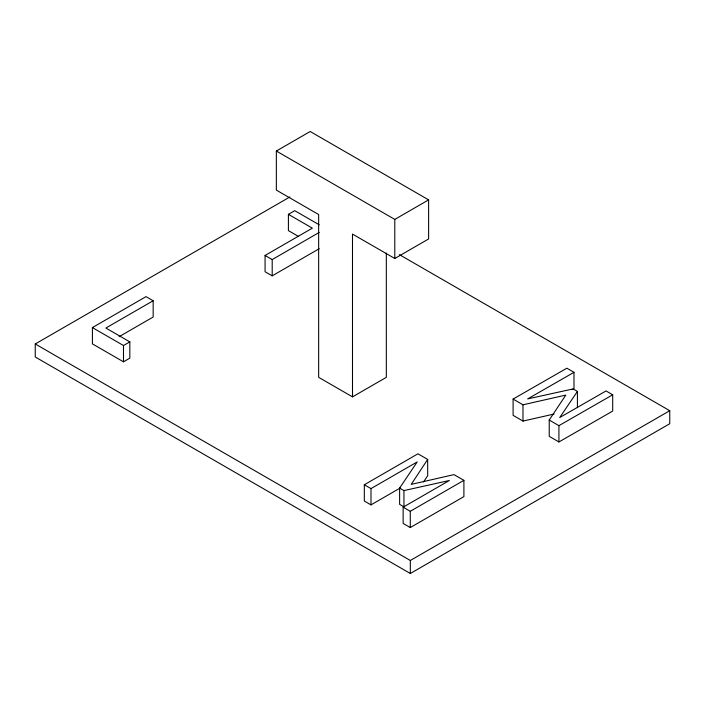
<?xml version="1.0" encoding="UTF-8"?>
<svg xmlns="http://www.w3.org/2000/svg" width="705" height="705" viewBox="0 0 705 705"><rect width="100%" height="100%" fill="white"/><g stroke="black" fill="none" stroke-linecap="round" stroke-linejoin="round"><path stroke-width="1.06" d="M352.5 396.871L352.491 234.069L394.791 258.488L428.622 238.951L428.622 199.876L310.191 131.5L276.351 151.037L276.351 190.112L318.651 214.531L318.66 377.334L352.5 396.871L386.34 377.334L386.331 253.024M364.326 484.758L417.95 453.8L427.671 459.413L411.209 484.388L453.994 474.615L463.899 480.334L463.899 496.611L410.275 527.569L403.145 523.454L403.145 507.177L449.349 480.502L403.939 490.583L399.62 488.089L417.193 461.934L370.989 488.609L364.326 484.758L364.326 501.043L370.989 504.886L400.22 488.01M423.555 481.938L427.671 475.699L427.671 459.413M573.985 372.319L527.648 398.924L573.112 388.913L577.421 391.416L559.726 417.545L606.053 390.94L612.698 394.8L612.698 411.077L558.924 441.956L549.23 436.325L549.23 420.039L565.807 395.1L522.978 404.802L513.099 399.065L566.873 368.195L573.985 372.319L573.985 388.605L572.09 389.689M399.391 254.637L669.75 410.698L669.75 423.723L410.328 573.5L35.25 356.994L35.25 343.969L289.905 196.942M298.541 236.457L288.407 230.606L288.407 214.329L294.743 210.672L319.233 224.807M153.161 300.744L105.873 328.045L129.826 341.872L129.826 358.158L123.49 361.815L92.408 343.873L92.408 327.587L146.032 296.629L153.161 300.744L153.161 317.03L119.119 336.682M319.233 248.698L272.2 275.849L265.071 271.733L265.071 255.457L312.35 228.156L288.407 214.329M92.408 327.587L123.49 345.529L129.826 341.872M265.071 255.457L272.2 259.572L319.233 232.412M276.351 151.037L394.791 219.414L428.622 199.876M403.145 507.177L410.275 511.292L463.899 480.334M35.25 343.969L410.328 560.475L669.75 410.698M549.23 420.039L558.924 425.67L612.698 394.8M513.099 399.065L513.099 415.351L522.978 421.079L554.033 414.046M577.421 391.416L577.421 407.693M558.924 425.67L558.924 441.956M522.978 404.802L522.978 421.079M410.328 560.475L410.328 573.5M410.275 511.292L410.275 527.569M403.939 490.583L403.939 506.86L399.62 504.366L399.62 488.089M394.791 219.414L394.791 258.488M370.989 488.609L370.989 504.886M272.2 259.572L272.2 275.849M123.49 345.529L123.49 361.815"/></g></svg>
